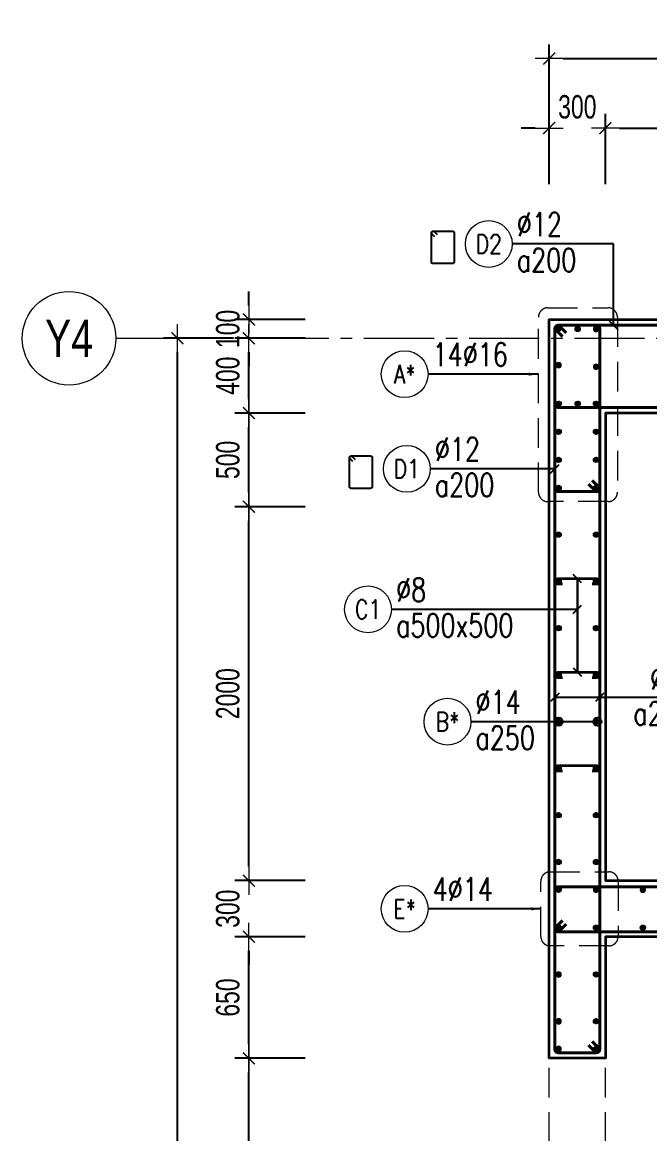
# Model space of a CAD drawing. Header units: millimetres. Extents: x 944027 to 981803, y -83026 to 82675.
# Drawn here: x 964126 to 967479, y -27661 to -21717 of the extents above; entities that cross this region are included whole.
import ezdxf
from ezdxf.enums import TextEntityAlignment as Align

# ---------------------------------------------------------------- set-up
doc = ezdxf.new("R2010")
doc.units = ezdxf.units.MM
doc.header["$MEASUREMENT"] = 0
for name, pattern in [('HIDDEN2', [4.7625, 3.175, -1.5875]), ('HT_Dim Grid$0$CENTER2', [1.125, 0.75, -0.125, 0.125, -0.125]), ('HT_Grid$0$CENTER2', [1.125, 0.75, -0.125, 0.125, -0.125])]:
    doc.linetypes.add(name, pattern=pattern)
doc.layers.get('0').update_dxf_attribs({"lineweight": 20})
doc.layers.get('Defpoints').update_dxf_attribs({"color": 151, "lineweight": 9})
for name, color, linetype, lineweight in [('HT_Dim Grid$0$NDC_S_AXIS', 5, 'HT_Dim Grid$0$CENTER2', 13), ('HT_Dim Grid$0$NDC_S_SYMBOL', 1, 'Continuous', 15), ('HT_Dim Grid$0$NDC_S_TEXT SYMBOL', 7, 'Continuous', 20), ('HT_Grid$0$NDC_S_AXIS', 5, 'HT_Grid$0$CENTER2', 13), ('KC-LEADER', 153, 'Continuous', 18), ('KC-THEP', 6, 'Continuous', 40), ('NDC_S_BEAM', 3, 'HIDDEN2', 20), ('NDC_S_DIM', 1, 'Continuous', 15), ('NDC_S_HIDDEN', 8, 'HIDDEN2', 13), ('NDC_S_LEADER', 1, 'Continuous', 15), ('NDC_S_REBAR', 4, 'Continuous', 35), ('NDC_S_STIRRUP', 4, 'Continuous', 40), ('NDC_S_VN TEXT', 7, 'Continuous', 20), ('NDC_S_WALL', 6, 'Continuous', 35)]:
    doc.layers.add(name, color=color, linetype=linetype, lineweight=lineweight)
doc.layers.add('Ligature', color=1, linetype='Continuous')
doc.styles.add('HT_Dim Grid$0$NDC_ANNO', font='', dxfattribs={"width": 0.8})
doc.styles.add('NDC_ARIAL', font='arial.ttf', dxfattribs={"width": 0.85})
doc.styles.add('NDC_DIM', font='', dxfattribs={"width": 0.75})
doc.styles.add('NDC_EN TXT', font='romans.shx', dxfattribs={"width": 0.8})
doc.styles.get('HT_Dim Grid$0$NDC_ANNO').set_extended_font_data('Dotum')
doc.styles.get('NDC_DIM').set_extended_font_data('Dotum')
doc.dimstyles.new('NDC_1-50', dxfattribs={"dimscale": 50, "dimtxt": 2.5, "dimasz": 1, "dimexe": 1.5, "dimexo": 0, "dimgap": 0.8, "dimtad": 1, "dimdec": 0, "dimdsep": 46, "dimtxsty": 'NDC_ARIAL', "dimblk": 'DIMMARK', "dimcen": 49999.938995, "dimdle": 1.5, "dimclrd": 1, "dimclre": 1, "dimclrt": 3, "dimadec": 0, "dimazin": 0, "dimtfac": 1, "dimtdec": 0, "dimtix": 1, "dimtmove": 2, "dimatfit": 3, "dimfxl": 1, "dimarcsym": 0})
doc.dimstyles.new('NDC_dim_30', dxfattribs={"dimscale": 30, "dimtxt": 2.5, "dimasz": 1.5, "dimexe": 1.5, "dimexo": 2.5, "dimgap": 1, "dimtad": 1, "dimdec": 0, "dimzin": 0, "dimdsep": 46, "dimtxsty": 'NDC_DIM', "dimblk": 'DIMMARK', "dimcen": 0.09, "dimdle": 1.2, "dimclrd": 1, "dimclre": 1, "dimclrt": 3, "dimadec": 0, "dimazin": 0, "dimtfac": 1, "dimtdec": 0, "dimtix": 1, "dimtofl": 0, "dimtmove": 0, "dimatfit": 3, "dimfxl": 6, "dimfxlon": 1, "dimtolj": 1, "dimtzin": 0, "dimarcsym": 0})
doc.dimstyles.new('NDC_dim_50', dxfattribs={"dimscale": 50, "dimtxt": 2.5, "dimasz": 1.5, "dimexe": 1.5, "dimexo": 2.5, "dimgap": 1, "dimtad": 1, "dimdec": 0, "dimzin": 0, "dimdsep": 46, "dimtxsty": 'NDC_DIM', "dimblk": 'DIMMARK', "dimcen": 0.09, "dimdle": 1.2, "dimclrd": 1, "dimclre": 1, "dimclrt": 3, "dimadec": 0, "dimazin": 0, "dimtfac": 1, "dimtdec": 0, "dimtix": 1, "dimtofl": 0, "dimtmove": 0, "dimatfit": 3, "dimfxl": 6, "dimfxlon": 1, "dimtolj": 1, "dimtzin": 0, "dimarcsym": 0})

# ---------------------------------------------------------------- blocks, each defined once
blk = doc.blocks.new('THEP')
at = {"layer": 'KC-LEADER', "color": 6}
blk.add_circle((0, 0), 14, dxfattribs=at)
at = {"layer": 'KC-THEP'}
for p, q in [((-14, 0), (14, 0)), ((9.9, 9.9), (-9.9, -9.9)), ((-9.9, 9.9), (9.9, -9.9)), ((0, 14), (0, -14))]:
    blk.add_line(p, q, dxfattribs=at)
blk = doc.blocks.new('DIMMARK')
at = {"layer": 'NDC_S_DIM', "color": 1}
blk.add_line((-1.5, 0), (1, 0), dxfattribs=at)
at = {"layer": 'NDC_S_DIM', "color": 2, "const_width": 0.1}
blk.add_lwpolyline([(-0.424, -0.424), (0.424, 0.424)], dxfattribs=at)
blk = doc.blocks.new('*U11')
blk.add_circle((-2.5, 0), 2.5)
at = {"layer": 'NDC_S_VN TEXT', "color": 3, "style": 'NDC_EN TXT', "width": 0.75}
for tag, p in [('DK1', (0.5, 0.85)), ('KC1', (0.5, -2.97))]:
    blk.add_attdef(tag, p, '', height=2.5, dxfattribs=at)
at = {"layer": 'NDC_S_VN TEXT', "color": 7, "style": 'NDC_EN TXT', "width": 0.8}
blk.add_attdef('SH2', text='', height=2, dxfattribs=at).set_placement((-2.5, 0), align=Align.MIDDLE)
blk = doc.blocks.new('*U13')
blk.add_circle((-2.5, 0), 2.5)
at = {"layer": 'NDC_S_VN TEXT', "color": 3, "style": 'NDC_EN TXT', "width": 0.75}
blk.add_attdef('DK1', (0.5, 0.85), '', height=2.5, dxfattribs=at)
at = {"layer": 'NDC_S_VN TEXT', "color": 7, "style": 'NDC_EN TXT', "width": 0.8}
blk.add_attdef('SH2', text='', height=2, dxfattribs=at).set_placement((-2.5, 0), align=Align.MIDDLE)
blk = doc.blocks.new('*D562')
at = {"layer": 'Defpoints', "color": 0, "transparency": 16777216}
for p in [(965337.4, -26307.1), (967412.3, -26307.1), (967412.3, -26607.1)]:
    blk.add_point(p, dxfattribs=at)
at = {"layer": 'NDC_S_DIM', "color": 1, "lineweight": -2, "transparency": 16777216}
for p, q in [((965337.4, -26232.1), (965337.4, -26157.1)), ((965637.4, -26307.1), (965262.4, -26307.1)), ((965637.4, -26607.1), (965262.4, -26607.1)), ((965337.4, -26682.1), (965337.4, -26757.1))]:
    blk.add_line(p, q, dxfattribs=at)
at = {"layer": 'NDC_S_DIM', "color": 1, "lineweight": -2, "transparency": 16777216, "xscale": 75, "yscale": 75, "zscale": 75}
for p, rotation in [((965337.4, -26307.1), 270), ((965337.4, -26607.1), 90)]:
    blk.add_blockref('DIMMARK', p, dxfattribs=dict(at, rotation=rotation))
at = {"layer": 'NDC_S_DIM', "color": 3, "transparency": 16777216, "insert": (965224.8, -26457.1), "char_height": 125, "attachment_point": 5, "rotation": 90, "style": 'NDC_DIM'}
blk.add_mtext('\\A1;300', dxfattribs=at)
blk = doc.blocks.new('*D563')
at = {"layer": 'Defpoints', "color": 0, "transparency": 16777216}
for p in [(965337.4, -24307.5), (967298.7, -24307.5), (967412.3, -26307.1)]:
    blk.add_point(p, dxfattribs=at)
at = {"layer": 'NDC_S_DIM', "color": 1, "lineweight": -2, "transparency": 16777216}
for p, q in [((965637.4, -24307.5), (965262.4, -24307.5)), ((965337.4, -26232.1), (965337.4, -24382.5)), ((965637.4, -26307.1), (965262.4, -26307.1))]:
    blk.add_line(p, q, dxfattribs=at)
at = {"layer": 'NDC_S_DIM', "color": 1, "lineweight": -2, "transparency": 16777216, "xscale": 75, "yscale": 75, "zscale": 75}
for p, rotation in [((965337.4, -24307.5), 90), ((965337.4, -26307.1), 270)]:
    blk.add_blockref('DIMMARK', p, dxfattribs=dict(at, rotation=rotation))
at = {"layer": 'NDC_S_DIM', "color": 3, "transparency": 16777216, "insert": (965224.8, -25307.3), "char_height": 125, "attachment_point": 5, "rotation": 90, "style": 'NDC_DIM'}
blk.add_mtext('\\A1;2000', dxfattribs=at)
blk = doc.blocks.new('*D564')
at = {"layer": 'Defpoints', "color": 0, "transparency": 16777216}
for p in [(964955.5, -23407.1), (966941.8, -23407.1), (966941.8, -32407.1)]:
    blk.add_point(p, dxfattribs=at)
at = {"layer": 'NDC_S_DIM', "color": 1, "lineweight": -2, "transparency": 16777216}
for p, q in [((965255.5, -23407.1), (964880.5, -23407.1)), ((964955.5, -32332.1), (964955.5, -23482.1)), ((965255.5, -32407.1), (964880.5, -32407.1))]:
    blk.add_line(p, q, dxfattribs=at)
at = {"layer": 'NDC_S_DIM', "color": 1, "lineweight": -2, "transparency": 16777216, "xscale": 75, "yscale": 75, "zscale": 75}
for p, rotation in [((964955.5, -23407.1), 90), ((964955.5, -32407.1), 270)]:
    blk.add_blockref('DIMMARK', p, dxfattribs=dict(at, rotation=rotation))
at = {"layer": 'NDC_S_DIM', "color": 3, "transparency": 16777216, "insert": (964842.9, -27907.1), "char_height": 125, "attachment_point": 5, "rotation": 90, "style": 'NDC_DIM'}
blk.add_mtext('\\A1;9000', dxfattribs=at)
blk = doc.blocks.new('*D536')
at = {"layer": 'Defpoints', "color": 0, "transparency": 16777216}
for p in [(967241.8, -22282.8), (966941.8, -23307.1), (967241.8, -23807.1)]:
    blk.add_point(p, dxfattribs=at)
at = {"layer": 'NDC_S_DIM', "color": 1, "lineweight": -2, "transparency": 16777216}
for p, q in [((966941.8, -22582.8), (966941.8, -22207.8)), ((967241.8, -22582.8), (967241.8, -22207.8)), ((966866.8, -22282.8), (966791.8, -22282.8)), ((967316.8, -22282.8), (967391.8, -22282.8))]:
    blk.add_line(p, q, dxfattribs=at)
at = {"layer": 'NDC_S_DIM', "color": 1, "lineweight": -2, "transparency": 16777216, "xscale": 75, "yscale": 75, "zscale": 75}
blk.add_blockref('DIMMARK', (966941.8, -22282.8), dxfattribs=at)
at = {"layer": 'NDC_S_DIM', "color": 1, "lineweight": -2, "transparency": 16777216, "xscale": 75, "yscale": 75, "zscale": 75, "rotation": 180}
blk.add_blockref('DIMMARK', (967241.8, -22282.8), dxfattribs=at)
at = {"layer": 'NDC_S_DIM', "color": 3, "transparency": 16777216, "insert": (967091.8, -22170.2), "char_height": 125, "attachment_point": 5, "style": 'NDC_DIM'}
blk.add_mtext('\\A1;300', dxfattribs=at)
blk = doc.blocks.new('*D541')
at = {"layer": 'Defpoints', "color": 0, "transparency": 16777216}
for p in [(968641.8, -21911.8), (968641.8, -23143.7), (966941.8, -23380.8)]:
    blk.add_point(p, dxfattribs=at)
at = {"layer": 'NDC_S_DIM', "color": 1, "lineweight": -2, "transparency": 16777216}
for p, q in [((966941.8, -22211.8), (966941.8, -21836.8)), ((968641.8, -22211.8), (968641.8, -21836.8)), ((967016.8, -21911.8), (968566.8, -21911.8))]:
    blk.add_line(p, q, dxfattribs=at)
at = {"layer": 'NDC_S_DIM', "color": 1, "lineweight": -2, "transparency": 16777216, "xscale": 75, "yscale": 75, "zscale": 75, "rotation": 180}
blk.add_blockref('DIMMARK', (966941.8, -21911.8), dxfattribs=at)
at = {"layer": 'NDC_S_DIM', "color": 1, "lineweight": -2, "transparency": 16777216, "xscale": 75, "yscale": 75, "zscale": 75}
blk.add_blockref('DIMMARK', (968641.8, -21911.8), dxfattribs=at)
at = {"layer": 'NDC_S_DIM', "color": 3, "transparency": 16777216, "insert": (967791.8, -21799.2), "char_height": 125, "attachment_point": 5, "style": 'NDC_DIM'}
blk.add_mtext('\\A1;1700', dxfattribs=at)
blk = doc.blocks.new('*D542')
at = {"layer": 'Defpoints', "color": 0, "transparency": 16777216}
for p in [(965337.4, -23807.1), (967241.8, -23807.1), (967298.7, -24307.5)]:
    blk.add_point(p, dxfattribs=at)
at = {"layer": 'NDC_S_DIM', "color": 1, "lineweight": -2, "transparency": 16777216}
for p, q in [((965637.4, -23807.1), (965262.4, -23807.1)), ((965337.4, -24232.5), (965337.4, -23882.1)), ((965637.4, -24307.5), (965262.4, -24307.5))]:
    blk.add_line(p, q, dxfattribs=at)
at = {"layer": 'NDC_S_DIM', "color": 1, "lineweight": -2, "transparency": 16777216, "xscale": 75, "yscale": 75, "zscale": 75}
for p, rotation in [((965337.4, -23807.1), 90), ((965337.4, -24307.5), 270)]:
    blk.add_blockref('DIMMARK', p, dxfattribs=dict(at, rotation=rotation))
at = {"layer": 'NDC_S_DIM', "color": 3, "transparency": 16777216, "insert": (965224.8, -24057.3), "char_height": 125, "attachment_point": 5, "rotation": 90, "style": 'NDC_DIM'}
blk.add_mtext('\\A1;500', dxfattribs=at)
blk = doc.blocks.new('*D543')
at = {"layer": 'Defpoints', "color": 0, "transparency": 16777216}
for p in [(965337.4, -23407.1), (966941.8, -23407.1), (967241.8, -23807.1)]:
    blk.add_point(p, dxfattribs=at)
at = {"layer": 'NDC_S_DIM', "color": 1, "lineweight": -2, "transparency": 16777216}
for p, q in [((965637.4, -23407.1), (965262.4, -23407.1)), ((965337.4, -23732.1), (965337.4, -23482.1)), ((965637.4, -23807.1), (965262.4, -23807.1))]:
    blk.add_line(p, q, dxfattribs=at)
at = {"layer": 'NDC_S_DIM', "color": 1, "lineweight": -2, "transparency": 16777216, "xscale": 75, "yscale": 75, "zscale": 75}
for p, rotation in [((965337.4, -23407.1), 90), ((965337.4, -23807.1), 270)]:
    blk.add_blockref('DIMMARK', p, dxfattribs=dict(at, rotation=rotation))
at = {"layer": 'NDC_S_DIM', "color": 3, "transparency": 16777216, "insert": (965224.8, -23607.1), "char_height": 125, "attachment_point": 5, "rotation": 90, "style": 'NDC_DIM'}
blk.add_mtext('\\A1;400', dxfattribs=at)
blk = doc.blocks.new('*D554')
at = {"layer": 'Defpoints', "color": 0, "ltscale": 200, "transparency": 16777216}
for p in [(968641.8, -22282.8), (968641.8, -23143.7), (967241.8, -23807.1)]:
    blk.add_point(p, dxfattribs=at)
at = {"layer": 'NDC_S_DIM', "color": 1, "lineweight": -2, "ltscale": 200, "transparency": 16777216}
for p, q in [((967241.8, -22582.8), (967241.8, -22207.8)), ((968641.8, -22582.8), (968641.8, -22207.8)), ((967316.8, -22282.8), (968566.8, -22282.8))]:
    blk.add_line(p, q, dxfattribs=at)
at = {"layer": 'NDC_S_DIM', "color": 1, "lineweight": -2, "ltscale": 200, "transparency": 16777216, "xscale": 75, "yscale": 75, "zscale": 75, "rotation": 180}
blk.add_blockref('DIMMARK', (967241.8, -22282.8), dxfattribs=at)
at = {"layer": 'NDC_S_DIM', "color": 1, "lineweight": -2, "ltscale": 200, "transparency": 16777216, "xscale": 75, "yscale": 75, "zscale": 75}
blk.add_blockref('DIMMARK', (968641.8, -22282.8), dxfattribs=at)
at = {"layer": 'NDC_S_DIM', "color": 3, "ltscale": 200, "transparency": 16777216, "insert": (967941.8, -22170.2), "char_height": 125, "attachment_point": 5, "style": 'NDC_DIM'}
blk.add_mtext('\\A1;1400', dxfattribs=at)
blk = doc.blocks.new('*U22')
at = {"layer": 'HT_Dim Grid$0$NDC_S_SYMBOL'}
blk.add_line((5, 0), (9, 0), dxfattribs=at)
blk.add_circle((0, 0), 5, dxfattribs=at)
at = {"layer": 'HT_Dim Grid$0$NDC_S_TEXT SYMBOL', "color": 7, "style": 'HT_Dim Grid$0$NDC_ANNO', "width": 0.8}
blk.add_attdef('GRID', text='', height=4, rotation=270, dxfattribs=at).set_placement((0, 0), align=Align.MIDDLE)
blk = doc.blocks.new('*D557')
at = {"layer": 'Defpoints', "color": 0, "ltscale": 200, "transparency": 16777216}
for p in [(965337.4, -23307.1), (966941.8, -23307.1), (966941.8, -23407.1)]:
    blk.add_point(p, dxfattribs=at)
at = {"layer": 'NDC_S_DIM', "color": 1, "lineweight": -2, "ltscale": 200, "transparency": 16777216}
for p, q in [((965337.4, -23232.1), (965337.4, -23157.1)), ((965637.4, -23307.1), (965262.4, -23307.1)), ((965637.4, -23407.1), (965262.4, -23407.1)), ((965337.4, -23482.1), (965337.4, -23557.1))]:
    blk.add_line(p, q, dxfattribs=at)
at = {"layer": 'NDC_S_DIM', "color": 1, "lineweight": -2, "ltscale": 200, "transparency": 16777216, "xscale": 75, "yscale": 75, "zscale": 75}
for p, rotation in [((965337.4, -23307.1), 270), ((965337.4, -23407.1), 90)]:
    blk.add_blockref('DIMMARK', p, dxfattribs=dict(at, rotation=rotation))
at = {"layer": 'NDC_S_DIM', "color": 3, "ltscale": 200, "transparency": 16777216, "insert": (965224.8, -23357.1), "char_height": 125, "attachment_point": 5, "rotation": 90, "style": 'NDC_DIM'}
blk.add_mtext('\\A1;100', dxfattribs=at)
blk = doc.blocks.new('*U12')
blk.add_circle((-2.5, 0), 2.5)
at = {"layer": 'NDC_S_VN TEXT', "color": 3, "style": 'NDC_EN TXT', "width": 0.75}
for tag, p in [('DK1', (0.5, 0.85)), ('KC1', (0.5, -2.97))]:
    blk.add_attdef(tag, p, '', height=2.5, dxfattribs=at)
at = {"layer": 'NDC_S_VN TEXT', "color": 7, "style": 'NDC_EN TXT', "width": 0.8}
blk.add_attdef('SH2', text='', height=2, dxfattribs=at).set_placement((-2.5, 0), align=Align.MIDDLE)
blk = doc.blocks.new('*D548')
at = {"layer": 'Defpoints', "color": 0, "ltscale": 200, "transparency": 16777216}
for p in [(965337.4, -27257.1), (967091.8, -27257.1), (967074.3, -28657.1)]:
    blk.add_point(p, dxfattribs=at)
at = {"layer": 'NDC_S_DIM', "color": 1, "lineweight": -2, "ltscale": 200, "transparency": 16777216}
for p, q in [((965637.4, -27257.1), (965262.4, -27257.1)), ((965337.4, -28582.1), (965337.4, -27332.1)), ((965637.4, -28657.1), (965262.4, -28657.1))]:
    blk.add_line(p, q, dxfattribs=at)
at = {"layer": 'NDC_S_DIM', "color": 1, "lineweight": -2, "ltscale": 200, "transparency": 16777216, "xscale": 75, "yscale": 75, "zscale": 75}
for p, rotation in [((965337.4, -27257.1), 90), ((965337.4, -28657.1), 270)]:
    blk.add_blockref('DIMMARK', p, dxfattribs=dict(at, rotation=rotation))
at = {"layer": 'NDC_S_DIM', "color": 3, "ltscale": 200, "transparency": 16777216, "insert": (965224.8, -27957.1), "char_height": 125, "attachment_point": 5, "rotation": 90, "style": 'NDC_DIM'}
blk.add_mtext('\\A1;1400', dxfattribs=at)
blk = doc.blocks.new('*D549')
at = {"layer": 'Defpoints', "color": 0, "ltscale": 200, "transparency": 16777216}
for p in [(965337.4, -26607.1), (967241.8, -26607.1), (967091.8, -27257.1)]:
    blk.add_point(p, dxfattribs=at)
at = {"layer": 'NDC_S_DIM', "color": 1, "lineweight": -2, "ltscale": 200, "transparency": 16777216}
for p, q in [((965637.4, -26607.1), (965262.4, -26607.1)), ((965337.4, -27182.1), (965337.4, -26682.1)), ((965637.4, -27257.1), (965262.4, -27257.1))]:
    blk.add_line(p, q, dxfattribs=at)
at = {"layer": 'NDC_S_DIM', "color": 1, "lineweight": -2, "ltscale": 200, "transparency": 16777216, "xscale": 75, "yscale": 75, "zscale": 75}
for p, rotation in [((965337.4, -26607.1), 90), ((965337.4, -27257.1), 270)]:
    blk.add_blockref('DIMMARK', p, dxfattribs=dict(at, rotation=rotation))
at = {"layer": 'NDC_S_DIM', "color": 3, "ltscale": 200, "transparency": 16777216, "insert": (965224.8, -26932.1), "char_height": 125, "attachment_point": 5, "rotation": 90, "style": 'NDC_DIM'}
blk.add_mtext('\\A1;650', dxfattribs=at)

msp = doc.modelspace()

# ---------------------------------------------------------------- linework, layer by layer
at = {"layer": 'HT_Grid$0$NDC_S_AXIS', "ltscale": 500}
msp.add_line((964826.3, -23407.1), (975007.8, -23407.1), dxfattribs=at)
at = {"layer": 'Ligature'}
for points in [[(966330.8, -22863.9), (966314.8, -22847.9, -0.668179), (966320.6, -22834), (966425.2, -22834, -0.414214), (966433.4, -22842.2), (966433.4, -22999.3, -0.414214), (966425.2, -23007.4), (966320.6, -23007.4, -0.414214), (966312.4, -22999.3), (966312.4, -22842.2, -0.668179), (966326.4, -22836.4), (966342.3, -22852.4)], [(965893, -24066.3), (965877, -24050.4, -0.668179), (965882.8, -24036.4), (965987.4, -24036.4, -0.414214), (965995.6, -24044.6), (965995.6, -24201.7, -0.414214), (965987.4, -24209.9), (965882.8, -24209.9, -0.414214), (965874.6, -24201.7), (965874.6, -24044.6, -0.668179), (965888.5, -24038.8), (965904.5, -24054.8)]]:
    msp.add_lwpolyline(points, format="xyb", dxfattribs=at)
at = {"layer": 'NDC_S_BEAM', "ltscale": 50}
for p, q in [((966941.8, -28657.1), (966941.8, -27257.1)), ((967241.8, -28657.1), (967241.8, -27257.1))]:
    msp.add_line(p, q, dxfattribs=at)
at = {"layer": 'NDC_S_HIDDEN', "ltscale": 50}
for points in [[(966934.4, -23244), (967255.8, -23244, -0.414214), (967305.8, -23294), (967305.8, -24230.5, -0.414214), (967255.8, -24280.5), (966934.4, -24280.5, -0.414214), (966884.4, -24230.5), (966884.4, -23294, -0.414214)], [(966946.8, -26259.8), (967259.9, -26259.8, -0.414214), (967309.9, -26309.8), (967309.9, -26605.7, -0.414214), (967259.9, -26655.7), (966946.8, -26655.7, -0.414214), (966896.8, -26605.7), (966896.8, -26309.8, -0.414214)]]:
    msp.add_lwpolyline(points, format="xyb", close=True, dxfattribs=at)
at = {"layer": 'NDC_S_REBAR'}
for points in [[(967013.4, -24722.1), (966988.4, -24722.1, -1), (966988.4, -24692.1), (967195.4, -24692.1, -1), (967195.4, -24722.1), (967170.4, -24722.1)], [(967013.4, -25222.1), (966988.4, -25222.1, -1), (966988.4, -25192.1), (967195.4, -25192.1, -1), (967195.4, -25222.1), (967170.4, -25222.1)], [(967013.4, -25722.1), (966988.4, -25722.1, -1), (966988.4, -25692.1), (967195.4, -25692.1, -1), (967195.4, -25722.1), (967170.4, -25722.1)]]:
    msp.add_lwpolyline(points, format="xyb", dxfattribs=at)
at = {"layer": 'NDC_S_STIRRUP'}
for points in [[(967031.8, -23377.1), (966991.8, -23337.1, 0.414214), (966971.8, -23357.1), (966971.8, -23757.1, 0.414214), (966991.8, -23777.1), (968687.1, -23777.1, 0.414214), (968707.1, -23757.1), (968707.1, -23357.1, 0.414214), (968687.1, -23337.1), (966991.8, -23337.1, 0.414214), (966971.8, -23357.1), (967011.8, -23397.1)], [(967171.8, -27167.1), (967211.8, -27207.1, -0.414214), (967191.8, -27227.1), (966991.8, -27227.1, -0.414214), (966971.8, -27207.1), (966971.8, -23357.1, -0.414214), (966991.8, -23337.1), (967191.8, -23337.1, -0.414214), (967211.8, -23357.1), (967211.8, -27207.1, -0.414214), (967191.8, -27227.1), (967151.8, -27187.1)], [(967171.9, -24167.1), (967211.9, -24207.1, -0.414214), (967191.9, -24227.1), (966991.9, -24227.1, -0.414214), (966971.9, -24207.1), (966971.8, -23357.1, -0.414214), (966991.8, -23337.1), (967191.8, -23337.1, -0.414214), (967211.8, -23357.1), (967211.9, -24207.1, -0.414214), (967191.9, -24227.1), (967151.9, -24187.1)], [(967031.8, -26540.5), (966991.8, -26580.5, -0.414214), (966971.8, -26560.5), (966971.8, -26360.5, -0.414214), (966991.8, -26340.5), (970191.8, -26340.5, -0.414214), (970211.8, -26360.5), (970211.8, -26560.5, -0.414358), (970191.8, -26580.5), (966991.8, -26580.5, -0.414214), (966971.8, -26560.5), (967011.8, -26520.5)]]:
    msp.add_lwpolyline(points, format="xyb", dxfattribs=at)
at = {"layer": 'NDC_S_WALL', "ltscale": 10}
msp.add_lwpolyline([(969941.8, -32007.1), (969941.8, -26607.1), (967241.8, -26607.1), (967241.8, -27257.1), (966941.8, -27257.1), (966941.8, -23307.1), (968741.8, -23307.1), (968741.8, -23807.1), (967241.8, -23807.1), (967241.8, -26307.1), (969941.8, -26307.1), (969941.8, -23807.1), (969541.8, -23807.1)], dxfattribs=at)

# ---------------------------------------------------------------- block references
at = {"layer": 'HT_Dim Grid$0$NDC_S_AXIS'}
ref = msp.add_blockref('*U22', (964376.3, -23407.1), dxfattribs=dict(at, xscale=50, yscale=50, zscale=150))
ref.add_attrib('GRID', 'Y4', dxfattribs={"layer": 'HT_Dim Grid$0$NDC_S_TEXT SYMBOL', "color": 7, "height": 200, "style": 'HT_Dim Grid$0$NDC_ANNO', "width": 0.8}).set_placement((964376.3, -23407.1), align=Align.MIDDLE)
at = {"layer": 'KC-THEP'}
for p, rotation in [((966988.3, -23357.1), 189.6685644363809), ((967093.6, -23357.1), 189.6685644363809), ((966991.8, -23757.1), 189.6685644363809), ((967093.6, -23757.1), 189.6685644363809), ((967191.8, -23757.1), 189.6685644363809), ((966991.8, -23907.1), 189.6685644363809), ((967191.8, -23907.1), 189.6685644363809), ((966991.8, -24057.1), 189.6685644363809), ((967191.8, -24057.1), 189.6685644363809), ((966991.8, -24207.1), 189.6685644363807), ((967191.8, -24207.1), 189.6685644363807), ((966991.8, -24457.1), 189.6685644363807), ((967191.8, -24457.1), 189.6685644363807), ((966991.8, -24707.1), 189.6685644363807), ((967191.8, -24707.1), 189.6685644363807), ((966991.8, -24957.1), 189.6685644363807), ((967191.8, -24957.1), 189.6685644363807), ((966991.8, -25207.1), 189.6685644363807), ((967191.8, -25207.1), 189.6685644363807), ((966991.8, -25457.1), 189.6685644363807), ((967191.8, -25457.1), 189.6685644363807), ((966991.8, -25707.1), 189.6685644363807), ((967191.8, -25707.1), 189.6685644363807), ((966991.8, -25957.1), 189.6685644363807), ((967191.8, -25957.1), 189.6685644363807), ((966991.8, -26207.1), 189.6685644363807), ((967191.8, -26207.1), 189.6685644363807), ((966991.9, -26355.8), 189.6685644363809), ((967191.8, -26558.6), 189.6685644363809), ((967441.8, -26558.6), 189.6685644363809), ((967191.8, -26808.6), 189.6685644363809), ((967191.8, -27058.6), 189.6685644363809), ((967191.8, -27206.8), 189.6685644363809)]:
    msp.add_blockref('THEP', p, dxfattribs=dict(at, rotation=rotation))
at = {"layer": 'KC-THEP', "xscale": -1, "rotation": 350.3314355636191}
for p in [(967191.8, -23357.1), (966991.8, -23550.9), (967191.8, -23559.4), (967191.8, -26355.5), (967441.8, -26355.5), (966991.9, -26558.9), (966991.9, -26808.9), (966991.9, -27058.9), (966991.8, -27207.1)]:
    msp.add_blockref('THEP', p, dxfattribs=at)
at = {"layer": 'NDC_S_VN TEXT', "xscale": 50, "yscale": 50, "zscale": 50}
for name, p, values in [('*U11', (966743.7, -22902.9), {'SH2': 'D2', 'DK1': '%%C12', 'KC1': 'a200'}), ('*U13', (966294.1, -23599), {'SH2': 'A*', 'DK1': '14%%C16'}), ('*U11', (966305.9, -24105.3), {'SH2': 'D1', 'DK1': '%%C12', 'KC1': 'a200'}), ('*U12', (966098.6, -24856.4), {'SH2': 'C1', 'DK1': '%%c8', 'KC1': 'a500x500'}), ('*U11', (966522.9, -25457.1), {'SH2': 'B*', 'DK1': '%%C14', 'KC1': 'a250'}), ('*U13', (966294.1, -26457.8), {'SH2': 'E*', 'DK1': '4%%C14'})]:
    msp.add_blockref(name, p, dxfattribs=at).add_auto_attribs(values)
at = {"layer": 'NDC_S_VN TEXT'}
ref = msp.add_blockref('*U11', (967768.7, -25326.6), dxfattribs=dict(at, xscale=-50, yscale=50, zscale=50))
ref.add_attrib('SH2', 'N6', dxfattribs={"color": 7, "height": 100, "style": 'NDC_EN TXT', "width": 0.8}).set_placement((967893.7, -25326.6), align=Align.MIDDLE)
ref.add_attrib('DK1', '%%C12', (967480.3, -25284.3), dxfattribs={"color": 3, "height": 125, "style": 'NDC_EN TXT', "width": 0.75})
ref.add_attrib('KC1', 'a200', (967391, -25475.2), dxfattribs={"color": 3, "height": 125, "style": 'NDC_EN TXT', "width": 0.75})

# ---------------------------------------------------------------- dimensions: what is measured, and where the dimension line sits
at = {"layer": 'NDC_S_DIM'}
for base, p1, p2, picture, middle in [((968641.8, -21911.8), (966941.8, -23380.8), (968641.8, -23143.7), '*D541', (967791.8, -21799.2)), ((967241.8, -22282.8), (966941.8, -23307.1), (967241.8, -23807.1), '*D536', (967091.8, -22170.2))]:
    dim = msp.add_linear_dim(base=base, p1=p1, p2=p2, dimstyle='NDC_dim_50', dxfattribs=at)
    dim.commit()
    dim.dimension.update_dxf_attribs({"geometry": picture, "text_midpoint": middle})
at = {"layer": 'NDC_S_DIM', "ltscale": 200}
dim = msp.add_linear_dim(base=(968641.8, -22282.8), p1=(967241.8, -23807.1), p2=(968641.8, -23143.7), dimstyle='NDC_dim_50', override={"dimtmove": 1}, dxfattribs=at)
dim.commit()
dim.dimension.update_dxf_attribs({"geometry": '*D554', "text_midpoint": (967941.8, -22170.2)})
for base, p1, p2, picture, middle in [((965337.4, -23307.1), (966941.8, -23407.1), (966941.8, -23307.1), '*D557', (965224.8, -23357.1)), ((965337.4, -26607.1), (967091.8, -27257.1), (967241.8, -26607.1), '*D549', (965224.8, -26932.1)), ((965337.4, -27257.1), (967074.3, -28657.1), (967091.8, -27257.1), '*D548', (965224.8, -27957.1))]:
    dim = msp.add_linear_dim(base=base, p1=p1, p2=p2, angle=90, dimstyle='NDC_dim_50', override={"dimtmove": 1}, dxfattribs=at)
    dim.commit()
    dim.dimension.update_dxf_attribs({"geometry": picture, "text_midpoint": middle})
at = {"layer": 'NDC_S_DIM'}
dim = msp.add_linear_dim(base=(964955.5, -23407.1), p1=(966941.8, -32407.1), p2=(966941.8, -23407.1), angle=90, dimstyle='NDC_dim_50', dxfattribs=at)
dim.commit()
dim.dimension.update_dxf_attribs({"geometry": '*D564', "text_midpoint": (964842.9, -27907.1)})
for base, p1, p2, picture, middle in [((965337.4, -23407.1), (967241.8, -23807.1), (966941.8, -23407.1), '*D543', (965224.8, -23607.1)), ((965337.4, -23807.1), (967298.7, -24307.5), (967241.8, -23807.1), '*D542', (965224.8, -24057.3)), ((965337.4, -24307.5), (967412.3, -26307.1), (967298.7, -24307.5), '*D563', (965224.8, -25307.3)), ((965337.4, -26307.1), (967412.3, -26607.1), (967412.3, -26307.1), '*D562', (965224.8, -26457.1))]:
    dim = msp.add_linear_dim(base=base, p1=p1, p2=p2, angle=90, dimstyle='NDC_dim_50', override={"dimtmove": 1}, dxfattribs=at)
    dim.commit()
    dim.dimension.update_dxf_attribs({"geometry": picture, "text_midpoint": middle})

# ---------------------------------------------------------------- leaders
at = {"layer": 'NDC_S_LEADER'}
for points, dimstyle, override in [([(967285.3, -23337.1), (967285.3, -22902.9), (966743.7, -22902.9)], 'NDC_dim_30', {"dimgap": 1, "dimtad": 0, "dimldrblk": 'Oblique'}), ([(966971.8, -24105.3), (966303.8, -24105.3)], 'NDC_dim_30', {"dimtad": 0, "dimldrblk": 'Oblique'}), ([(967091.9, -24692.1), (967091.9, -25192.1)], 'NDC_dim_30', {"dimtad": 0, "dimldrblk": 'Oblique'}), ([(967091.9, -25192.1), (967091.9, -24692.1)], 'NDC_dim_30', {"dimtad": 0, "dimldrblk": 'Oblique'}), ([(967091.9, -24856.4), (966098.6, -24856.4)], 'NDC_dim_30', {"dimtad": 0, "dimldrblk": 'Oblique'}), ([(966971.8, -25326.8), (967768.7, -25326.8)], 'NDC_dim_30', {"dimtad": 0, "dimldrblk": 'Oblique'}), ([(967211.8, -25326.8), (967768.7, -25326.8)], 'NDC_dim_30', {"dimtad": 0, "dimldrblk": 'Oblique'}), ([(967198.8, -25457.1), (966522.9, -25457.1)], 'NDC_dim_30', {"dimtad": 0, "dimldrblk": 'Origin'}), ([(966991.8, -25457.1), (966522.9, -25457.1)], 'NDC_dim_30', {"dimtad": 0, "dimldrblk": 'Origin'}), ([(966896.8, -26457.8), (966294.1, -26457.8)], 'NDC_1-50', {"dimgap": 0.8, "dimtad": 0})]:
    msp.add_leader(points, dimstyle=dimstyle, override=override, dxfattribs=at)
msp.add_leader([(966882.2, -23599), (966294.1, -23599)], dimstyle='NDC_1-50', dxfattribs=at)

doc.saveas('drawing.dxf')
